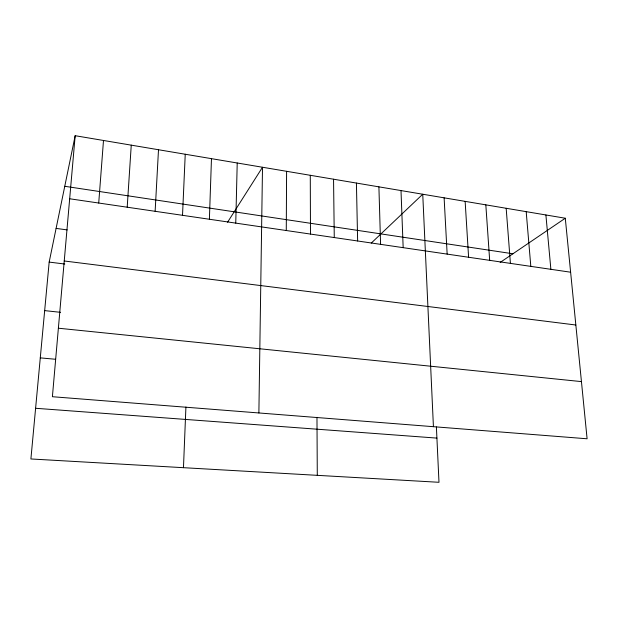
<?xml version="1.0" encoding="UTF-8"?>
<svg xmlns="http://www.w3.org/2000/svg" width="618" height="618" viewBox="0 0 618 618"><rect width="100%" height="100%" fill="white"/><g stroke="black" fill="none" stroke-linecap="round" stroke-linejoin="round"><path stroke-width="0.93" d="M286.273 230.522L286.597 171.31M258.88 412.963L262.503 167.246L227.555 222.248M235.752 223.121L237.219 162.99M209.386 219.251L211.472 158.656M183.469 467.687L185.918 407.015M182.519 215.319L185.238 154.237M155.133 211.302L158.502 149.734M127.2 207.208L131.255 145.145M98.718 203.036L103.492 140.471M75.172 135.705L52.399 396.717L587.1 438.78L565.285 218.231L75.172 135.705L49.17 262.094L30.9 458.965L438.989 482.295L436.393 426.953M371.271 243.083L422.743 194.23L433.427 426.69M500.171 262.434L565.285 218.231M35.605 408.282L436.918 438.108M40.278 357.868L55.543 359.267M58.378 328.212L581.445 381.607M44.666 310.615L60.587 312.329M49.17 262.094L64.79 264.033M64.241 260.981L575.845 325.014M56.099 228.397L67.177 229.904M69.672 198.772L570.623 272.206M64.766 186.288L512.932 253.774M545.895 214.971L550.877 269.309M526.188 211.65L530.816 266.366M506.173 208.281L510.414 263.376M485.825 204.852L489.68 260.34M465.145 201.368L468.599 257.25M444.118 197.83L447.154 254.106M401.005 190.568L403.168 247.656M378.904 186.852L380.595 244.349M356.416 183.067L357.637 240.981M333.55 179.212L334.268 237.559M316.972 417.335L317.289 475.335M310.282 175.296L310.483 234.075"/></g></svg>
